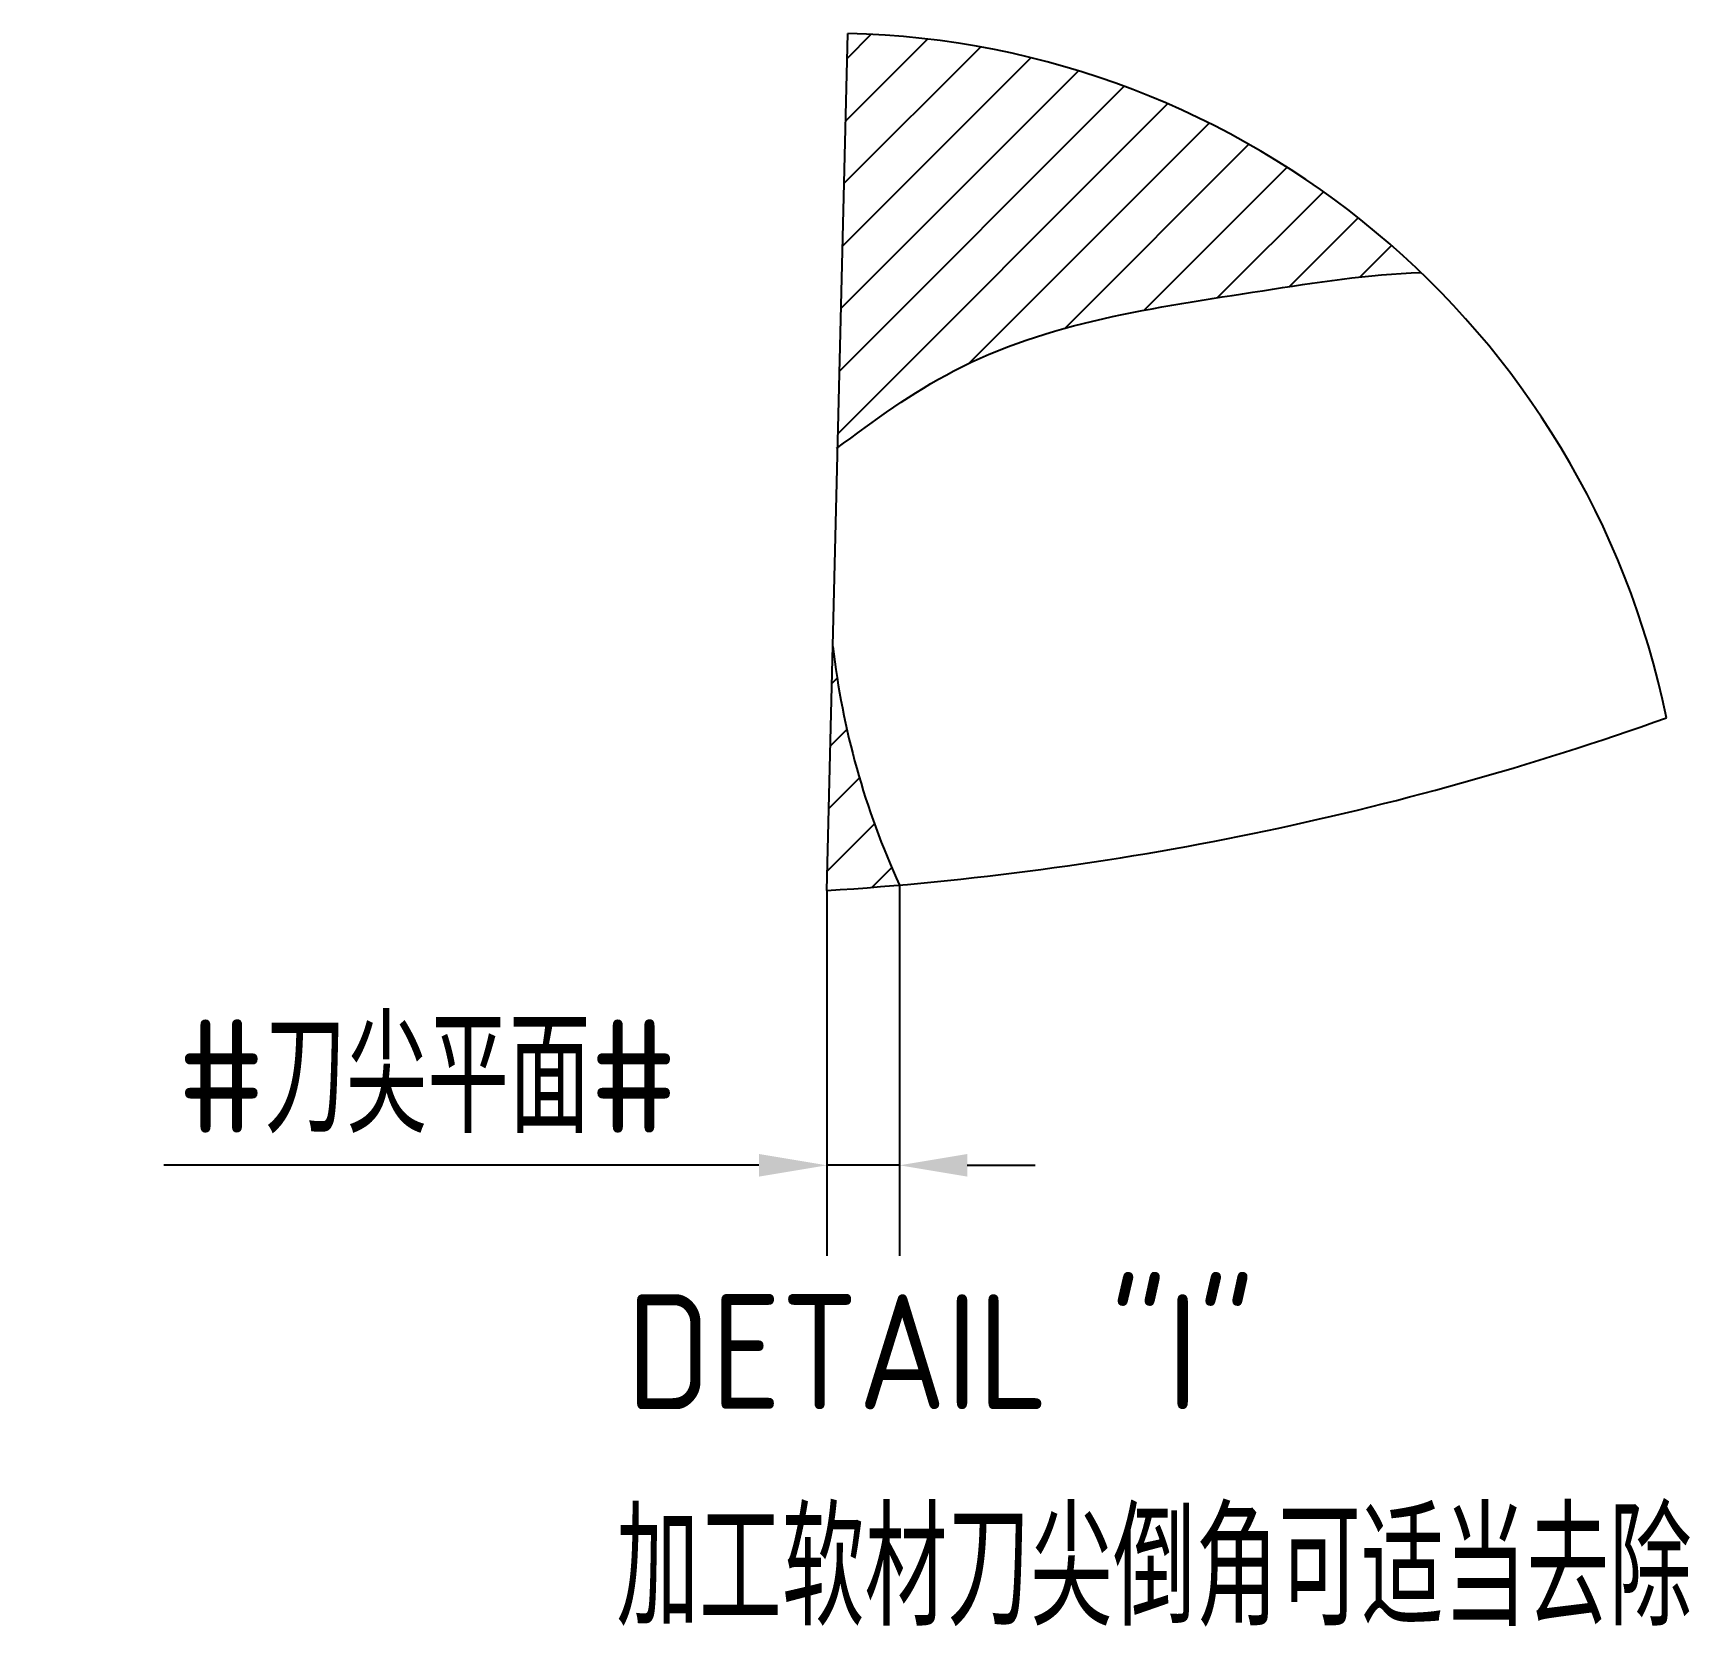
# Model space of a CAD drawing. Header units: millimetres. Extents: x -794.7 to -758.1, y 2981.5 to 3016.7.
import ezdxf

# ---------------------------------------------------------------- set-up
doc = ezdxf.new("R2010")
doc.units = ezdxf.units.MM
for name, color, linetype in [('保护层', 7, 'Continuous'), ('标注', 7, 'Continuous'), ('注释', 3, 'Continuous')]:
    doc.layers.add(name, color=color, linetype=linetype)
doc.styles.add('CFST0', font='gbenor.shx', dxfattribs={"bigfont": 'gbcbig.shx'})
doc.dimstyles.new('TYToolDesignC1-1', dxfattribs={"dimtxt": 2.5, "dimasz": 1.5, "dimexe": 2, "dimexo": 0, "dimtad": 1, "dimtoh": 1, "dimdec": 3, "dimdsep": 46, "dimtxsty": 'CFST0', "dimcen": 2.502, "dimclrd": 3, "dimclre": 3, "dimclrt": 3, "dimazin": 2, "dimtfac": 1, "dimtdec": 3, "dimtmove": 0, "dimatfit": 3, "dimfxl": 1, "dimarcsym": 0})

# ---------------------------------------------------------------- blocks, each defined once
blk = doc.blocks.new('*D1')
at = {"layer": 'Defpoints', "color": 0, "transparency": 16777216}
for p in [(-775.561, 2997.907), (-777.165, 2997.787), (-777.165, 2991.716)]:
    blk.add_point(p, dxfattribs=at)
at = {"layer": '标注', "color": 3, "lineweight": -2, "transparency": 16777216}
for p, q in [((-775.561, 2997.907), (-775.561, 2989.716)), ((-777.165, 2997.787), (-777.165, 2989.716)), ((-778.665, 2991.716), (-791.819, 2991.716)), ((-775.561, 2991.716), (-777.165, 2991.716)), ((-774.061, 2991.716), (-772.561, 2991.716))]:
    blk.add_line(p, q, dxfattribs=at)
at = {"layer": '标注', "color": 3, "transparency": 16777216}
for points in [[(-778.665, 2991.966), (-778.665, 2991.466), (-777.165, 2991.716)], [(-774.061, 2991.966), (-774.061, 2991.466), (-775.561, 2991.716)]]:
    blk.add_solid(points, dxfattribs=at)
at = {"layer": '标注', "color": 3, "transparency": 16777216, "insert": (-785.992, 2993.674), "char_height": 2.5, "attachment_point": 5, "style": 'CFST0'}
blk.add_mtext('#刀尖平面#', dxfattribs=at)

msp = doc.modelspace()

# ---------------------------------------------------------------- hatches: boundary and pattern name
at = {"layer": '保护层'}
h = msp.add_hatch(dxfattribs=at)
h.set_pattern_fill('ANSI31', color=4, scale=0.3)
h.set_pattern_definition([(45, (-810.2457, 2959.74), (-0.673519, 0.673519), [])])
edge = h.paths.add_edge_path()
edge.add_spline(control_points=[(-776.9238, 3007.5745), (-776.0914, 3008.187), (-773.3445, 3010.2004), (-768.736, 3010.8329), (-765.1908, 3011.4085), (-764.0361, 3011.4405)], knot_values=[0.0154863, 0.0154863, 0.0154863, 0.0154863, 1.2435887, 4.0642875, 5.4565158, 5.4565158, 5.4565158, 5.4565158], degree=3, periodic=0)
edge.add_arc((-777.1646, 2997.7869), 18.9415, 46.12335, 88.59052)
edge.add_line((-776.6987, 3016.7226), (-776.9238, 3007.5745))
h.paths.add_polyline_path([(-777.1646, 2997.7869, 0.0059205), (-775.5611, 2997.907, -0.0792712), (-777.0319, 3003.1781)])

# ---------------------------------------------------------------- linework, layer by layer
msp.add_line((-777.1646, 2997.7869), (-776.6987, 3016.7226), dxfattribs=at)
for centre, radius, start, end in [((-777.1646, 2997.7869), 18.9415, 11.62251, 88.59052), ((-759.7774, 3005.1518), 17.3671, 186.52581, 204.65552), ((-781.4335, 3065.5519), 67.8994, 273.604635, 289.640395)]:
    msp.add_arc(centre, radius, start, end, dxfattribs=at)
msp.add_open_spline([(-776.9552, 3007.5513), (-776.1124, 3008.1715), (-773.3576, 3010.1986), (-768.736, 3010.8329), (-765.1908, 3011.4085), (-764.0361, 3011.4405)], degree=3, knots=[0, 0, 0, 0, 1.2435887, 4.0642875, 5.4565158, 5.4565158, 5.4565158, 5.4565158], dxfattribs=at)

# ---------------------------------------------------------------- texts
at = {"color": 3, "insert": (-781.8159, 2984.0826), "char_height": 2.53935, "width": 26.77985, "attachment_point": 1, "style": 'CFST0'}
msp.add_mtext('加工软材刀尖倒角可适当去除', dxfattribs=at)
at = {"layer": '注释', "insert": (-781.5933, 2988.8676), "char_height": 2.53935, "width": 21.860635, "attachment_point": 1, "style": 'CFST0'}
msp.add_mtext('DETAIL "I"', dxfattribs=at)

# ---------------------------------------------------------------- dimensions: what is measured, and where the dimension line sits
at = {"layer": '标注'}
dim = msp.add_linear_dim(base=(-777.1646, 2991.7162), p1=(-775.5611, 2997.907), p2=(-777.1646, 2997.7869), text='#刀尖平面#', dimstyle='TYToolDesignC1-1', dxfattribs=at)
dim.commit()
dim.dimension.update_dxf_attribs({"geometry": '*D1', "text_midpoint": (-785.9918, 2993.6739)})

doc.saveas('drawing.dxf')
